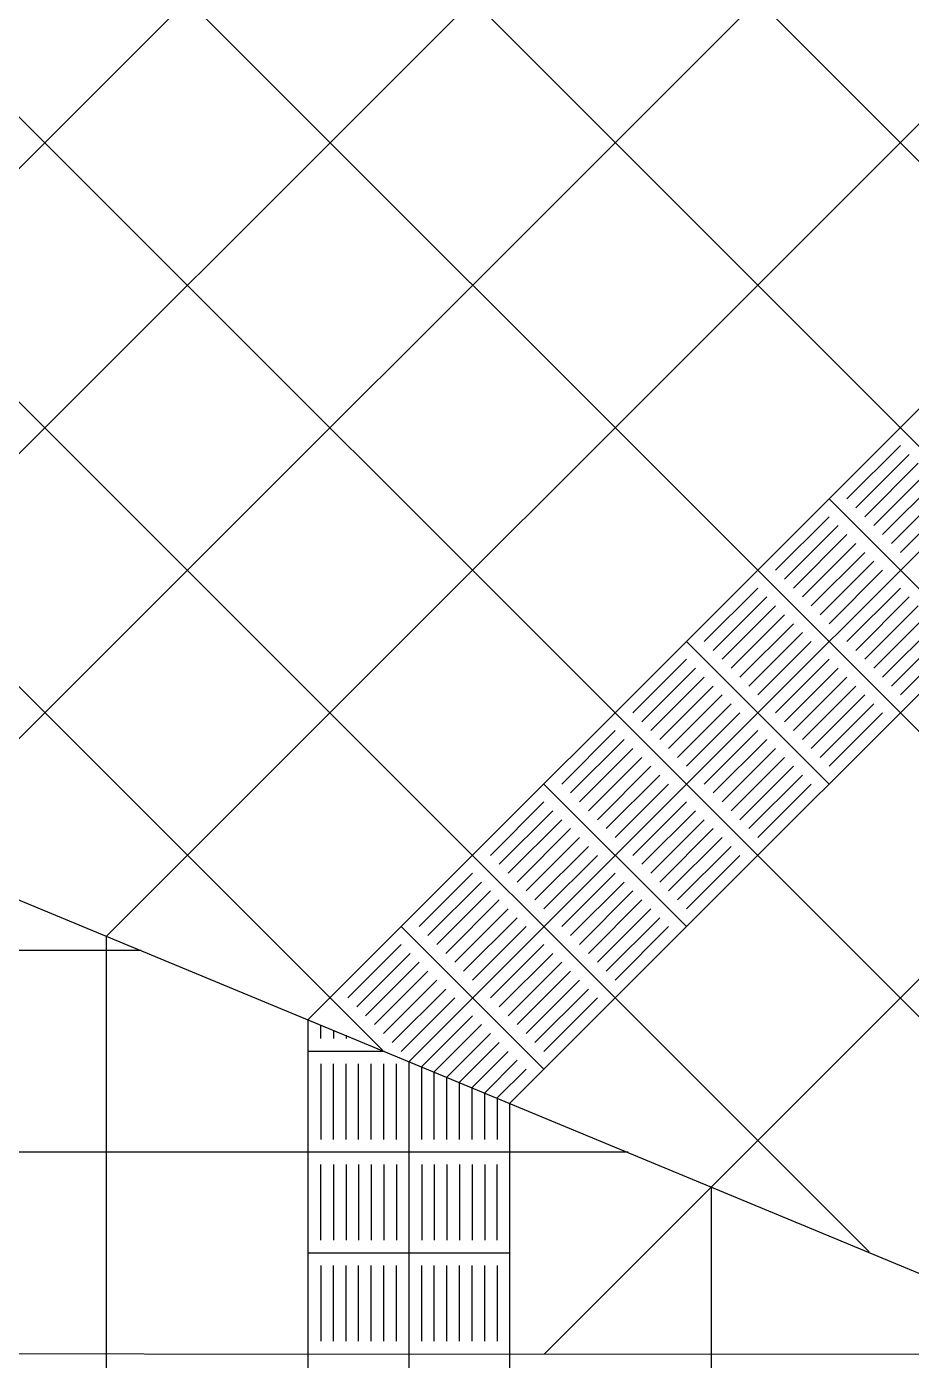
# Model space of a CAD drawing. Header units: inches. Extents: x -309 to 190, y -1585 to -1350.
# Drawn here: x -270.89 to -269.136, y -1379.541 to -1376.895 of the extents above; entities that cross this region are included whole.
import ezdxf

# ---------------------------------------------------------------- set-up
doc = ezdxf.new("R2010")
doc.units = ezdxf.units.IN
doc.header["$MEASUREMENT"] = 0
for name, color, linetype in [('CIEGOS', 9, 'CONTINUOUS'), ('DET', 9, 'CONTINUOUS'), ('NO VIDENTES', 9, 'CONTINUOUS'), ('V2', 9, 'CONTINUOUS')]:
    doc.layers.add(name, color=color, linetype=linetype)

msp = doc.modelspace()

# ---------------------------------------------------------------- linework, layer by layer
at = {"layer": 'CIEGOS'}
for points in [[(-270.3318467022023, -1378.865427890334), (-265.1545881379425, -1373.688169326073)], [(-269.931846175984, -1379.031112789064), (-264.9889027129932, -1374.088169326074)], [(-270.3318655853454, -1415.831663356713), (-270.3318467022023, -1378.865427890334)], [(-269.9318654978615, -1415.665791797759), (-269.931846175984, -1379.031112789064)]]:
    msp.add_lwpolyline(points, dxfattribs=at)
at = {"layer": 'DET'}
for p, q in [((-271.1318459138261, -1378.534056252059), (-265.4859589878408, -1372.888169326073)), ((-270.7318460012122, -1378.699741764394), (-265.3202735628915, -1373.288169326074))]:
    msp.add_line(p, q, dxfattribs=at)
for points in [[(-271.9318467842968, -1378.202686272631), (-265.8173298377394, -1372.088169326074)], [(-271.5318458264403, -1378.368370739724), (-265.6516444127901, -1372.488169326073)], [(-270.1318461371934, -1378.948270037799), (-265.0717454254677, -1373.888169326074)], [(-269.8632172880404, -1379.52816932607), (-264.8232172880439, -1374.488169326073)], [(-269.8632172880404, -1379.52816932607), (-264.8232172880439, -1374.488169326073)], [(-267.7432172880386, -1378.539540175967), (-271.2974835678588, -1374.985273896147)], [(-268.0260600005124, -1378.82238288844), (-271.5136712010367, -1375.334771687916)], [(-268.3089027129861, -1379.105225600914), (-271.71390507817, -1375.70022323573)], [(-268.5917454254599, -1379.388068313388), (-271.8974228161201, -1376.082390922728)], [(-269.2192096130577, -1379.326289550737), (-272.0632418053301, -1376.482257358465)], [(-270.1848836118479, -1378.926300976895), (-272.2101025402751, -1376.901082048467)], [(-269.2988663610567, -1377.83241332359), (-269.0160236485822, -1378.115256036065)], [(-268.7331959581392, -1379.529518846067), (-272.4719094189957, -1377.978999721928)], [(-269.2975017014687, -1377.996802765452), (-269.2975275738129, -1377.996802765452)], [(-269.5817090735304, -1378.115256036064), (-269.2988663610559, -1378.398098748539)], [(-269.5803444139424, -1378.279645477925), (-269.5803702862865, -1378.279645477925)], [(-269.8645517860041, -1378.398098748538), (-269.5817090735295, -1378.680941461012)], [(-269.8631871264161, -1378.562488190399), (-269.8632129987602, -1378.562488190399)], [(-270.7318656728296, -1415.997534915667), (-270.7318460012122, -1378.699741764394)], [(-270.1473944984777, -1378.680941461011), (-269.8645517860032, -1378.963784173486)], [(-270.6632237346689, -1378.72816932607), (-272.5618464381418, -1378.72816932607)], [(-270.1460298388897, -1378.845330902873), (-270.1460557112339, -1378.845330902873)], [(-270.3318461216895, -1378.928169431554), (-270.1803726877856, -1378.928169431554)], [(-270.1318652354053, -1415.748727412327), (-270.131845976513, -1378.948269877119)], [(-269.6975221502332, -1379.12816932607), (-272.5818464381423, -1379.12816932607)], [(-269.5318654103776, -1415.499920238806), (-269.531846516054, -1379.196798554083)], [(-270.331846543626, -1379.328169431554), (-269.9318465436259, -1379.328169431554)], [(-268.733163823308, -1379.529486711235), (-272.5818464381423, -1379.52816932607)]]:
    msp.add_lwpolyline(points, dxfattribs=at)
at = {"layer": 'NO VIDENTES'}
for p, q in [((-269.2635195534256, -1377.832405037321), (-269.1574534789711, -1377.726338962867)), ((-269.1397757998957, -1377.744016641943), (-269.2458418743499, -1377.850082716397)), ((-269.1220981208198, -1377.761694321018), (-269.2281641952741, -1377.867760395473)), ((-269.104420441744, -1377.779372000094), (-269.2104865161984, -1377.885438074548)), ((-269.0867427626683, -1377.79704967917), (-269.1928088371228, -1377.903115753624)), ((-269.0690650835927, -1377.814727358246), (-269.1751311580469, -1377.9207934327)), ((-269.0513874045168, -1377.832405037321), (-269.1574534789711, -1377.938471111776)), ((-269.2988748351758, -1377.867760319072), (-269.4049409096301, -1377.973826393526)), ((-269.3872632305547, -1377.991504072602), (-269.2811971561003, -1377.885437998147)), ((-269.3695855514789, -1378.009181751677), (-269.2635194770244, -1377.903115677223)), ((-269.351907872403, -1378.026859430753), (-269.2458417979487, -1377.920793356299)), ((-269.3342301933274, -1378.044537109829), (-269.2281641188729, -1377.938471035375)), ((-269.3165525142517, -1378.062214788905), (-269.2104864397972, -1377.95614871445)), ((-269.2988748351758, -1378.07989246798), (-269.1928087607214, -1377.973826393526)), ((-269.5463622658992, -1378.115247749795), (-269.4402961914448, -1378.009181675341)), ((-269.2635195533603, -1378.115247749796), (-269.1574534789058, -1378.009181675342)), ((-269.4226185123694, -1378.026859354416), (-269.5286845868236, -1378.132925428871)), ((-269.2458418742845, -1378.132925428872), (-269.13977579983, -1378.026859354417)), ((-269.4049408332935, -1378.044537033492), (-269.5110069077478, -1378.150603107946)), ((-269.3872631542177, -1378.062214712568), (-269.4933292286721, -1378.168280787022)), ((-269.2281641952086, -1378.150603107947), (-269.1220981207544, -1378.044537033493)), ((-269.210486516133, -1378.168280787023), (-269.1044204416785, -1378.062214712569)), ((-269.369585475142, -1378.079892391643), (-269.4756515495965, -1378.185958466098)), ((-269.1928088370573, -1378.185958466099), (-269.0867427626029, -1378.079892391645)), ((-269.3519077960664, -1378.097570070719), (-269.4579738705206, -1378.203636145174)), ((-269.3342301169905, -1378.115247749795), (-269.4402961914448, -1378.22131382425)), ((-269.1751311579815, -1378.203636145175), (-269.069065083527, -1378.09757007072)), ((-269.0513874044514, -1378.115247749796), (-269.1574534789058, -1378.22131382425)), ((-269.5817175476495, -1378.150603031545), (-269.6877836221038, -1378.256669106)), ((-269.6701059430284, -1378.274346785075), (-269.5640398685739, -1378.168280710621)), ((-269.298874835175, -1378.150603031611), (-269.4049409096291, -1378.256669106065)), ((-269.2811971560991, -1378.168280710687), (-269.3872632305533, -1378.274346785141)), ((-269.6524282639525, -1378.292024464151), (-269.5463621894981, -1378.185958389697)), ((-269.2635194770232, -1378.185958389762), (-269.3695855514777, -1378.292024464217)), ((-269.6347505848767, -1378.309702143227), (-269.5286845104224, -1378.203636068773)), ((-269.617072905801, -1378.327379822303), (-269.5110068313466, -1378.221313747848)), ((-269.2458417979476, -1378.203636068838), (-269.3519078724021, -1378.309702143292)), ((-269.228164118872, -1378.221313747914), (-269.3342301933262, -1378.327379822368)), ((-269.5993952267254, -1378.345057501378), (-269.4933291522709, -1378.238991426924)), ((-269.2104864397961, -1378.23899142699), (-269.3165525142504, -1378.345057501444)), ((-269.5817175476495, -1378.362735180454), (-269.4756514731951, -1378.256669106)), ((-269.298874835175, -1378.36273518052), (-269.1928087607205, -1378.256669106065)), ((-269.8292049783729, -1378.398090462269), (-269.7231389039184, -1378.292024387814)), ((-269.546362265834, -1378.39809046227), (-269.4402961913795, -1378.292024387816)), ((-269.705461224843, -1378.30970206689), (-269.8115272992973, -1378.415768141344)), ((-269.6877835457672, -1378.327379745966), (-269.7938496202214, -1378.43344582042)), ((-269.5286845867581, -1378.415768141346), (-269.4226185123036, -1378.309702066891)), ((-269.5110069076823, -1378.433445820421), (-269.404940833228, -1378.327379745967)), ((-269.6701058666913, -1378.345057425041), (-269.7761719411458, -1378.451123499496)), ((-269.4933292286066, -1378.451123499497), (-269.3872631541522, -1378.345057425043)), ((-269.6524281876157, -1378.362735104117), (-269.7584942620701, -1378.468801178572)), ((-269.63475050854, -1378.380412783193), (-269.7408165829943, -1378.486478857647)), ((-269.475651549531, -1378.468801178573), (-269.3695854750765, -1378.362735104118)), ((-269.4579738704551, -1378.486478857649), (-269.3519077960007, -1378.380412783194)), ((-269.6170728294642, -1378.398090462269), (-269.7231389039184, -1378.504156536723)), ((-269.334230116925, -1378.39809046227), (-269.4402961913795, -1378.504156536724)), ((-269.8645602601232, -1378.433445744019), (-269.9706263345774, -1378.539511818473)), ((-269.5817175476486, -1378.433445744084), (-269.6877836221029, -1378.539511818539)), ((-269.952948655502, -1378.557189497549), (-269.8468825810476, -1378.451123423095)), ((-269.5640398685728, -1378.45112342316), (-269.670105943027, -1378.557189497614)), ((-269.9352709764262, -1378.574867176625), (-269.8292049019717, -1378.46880110217)), ((-269.9175932973503, -1378.592544855701), (-269.8115272228961, -1378.486478781246)), ((-269.5463621894969, -1378.468801102236), (-269.6524282639514, -1378.57486717669)), ((-269.5286845104213, -1378.486478781312), (-269.6347505848757, -1378.592544855766)), ((-269.8999156182747, -1378.610222534776), (-269.7938495438202, -1378.504156460322)), ((-269.5110068313456, -1378.504156460387), (-269.6170729057999, -1378.610222534842)), ((-269.882237939199, -1378.627900213852), (-269.7761718647446, -1378.521834139398)), ((-269.8645602601232, -1378.645577892928), (-269.7584941856687, -1378.539511818474)), ((-269.4933291522698, -1378.521834139463), (-269.599395226724, -1378.627900213917)), ((-269.5817175476486, -1378.645577892993), (-269.4756514731941, -1378.539511818539)), ((-270.1120476908466, -1378.680933174742), (-270.0059816163921, -1378.574867100288)), ((-269.9883039373167, -1378.592544779364), (-270.0943700117709, -1378.698610853818)), ((-269.8292049783077, -1378.680933174744), (-269.7231389038531, -1378.574867100289)), ((-269.8115272992318, -1378.698610853819), (-269.7054612247773, -1378.592544779365)), ((-269.9706262582408, -1378.61022245844), (-270.0766923326951, -1378.716288532894)), ((-269.7938496201559, -1378.716288532895), (-269.6877835457017, -1378.61022245844)), ((-269.952948579165, -1378.627900137515), (-270.0590146536194, -1378.73396621197)), ((-269.9352709000893, -1378.645577816591), (-270.0413369745438, -1378.751643891045)), ((-269.7761719410803, -1378.733966211971), (-269.6701058666258, -1378.627900137516)), ((-269.7584942620046, -1378.751643891046), (-269.6524281875502, -1378.645577816592)), ((-269.9175932210137, -1378.663255495667), (-270.0236592954679, -1378.769321570121)), ((-269.7408165829288, -1378.769321570122), (-269.6347505084743, -1378.663255495668)), ((-269.8999155419378, -1378.680933174743), (-270.0059816163921, -1378.786999249197)), ((-269.6170728293987, -1378.680933174744), (-269.7231389038531, -1378.786999249198)), ((-270.1474029725968, -1378.716288456493), (-270.2534690470511, -1378.822354530947)), ((-269.8645602601223, -1378.716288456558), (-269.9706263345766, -1378.822354531013)), ((-270.2357913679757, -1378.840032210023), (-270.1297252935212, -1378.733966135568)), ((-270.2181136888999, -1378.857709889099), (-270.1120476144454, -1378.751643814644)), ((-269.8468825810464, -1378.733966135634), (-269.9529486555007, -1378.840032210088)), ((-269.8292049019705, -1378.75164381471), (-269.9352709764251, -1378.857709889164)), ((-270.200436009824, -1378.875387568174), (-270.0943699353697, -1378.76932149372)), ((-269.811527222895, -1378.769321493785), (-269.9175932973494, -1378.87538756824)), ((-270.1827583307484, -1378.89306524725), (-270.0766922562939, -1378.786999172796)), ((-270.1650806516727, -1378.910742926326), (-270.0590145772182, -1378.804676851872)), ((-269.7938495438193, -1378.786999172861), (-269.8999156182736, -1378.893065247315)), ((-269.7761718647434, -1378.804676851937), (-269.8822379391977, -1378.910742926391)), ((-270.1474029725968, -1378.928420605401), (-270.0413368981424, -1378.822354530947)), ((-269.8645602601223, -1378.928420605467), (-269.7584941856678, -1378.822354531013)), ((-270.1068580135509, -1378.95861969711), (-270.0059816163268, -1378.857709812763)), ((-270.3068580135973, -1378.903169604908), (-270.3068580135973, -1378.875778370858)), ((-270.2818580000971, -1378.886133542229), (-270.2818580000971, -1378.903169604908)), ((-270.0818815566104, -1378.968965111198), (-269.988303937251, -1378.875387491838)), ((-270.256857986597, -1378.8964887136), (-270.256857986597, -1378.903169604908)), ((-270.0568814205818, -1378.979320333321), (-269.9706262581754, -1378.893065170914)), ((-270.0318579730504, -1378.989685211223), (-269.9529485790995, -1378.91074284999)), ((-270.0068579595502, -1379.000040382594), (-269.9352709000239, -1378.928420529066)), ((-270.3068580135973, -1378.953169523861), (-270.3068580135973, -1379.103169604862)), ((-270.2818580000971, -1379.103169604862), (-270.2818580000971, -1378.953169523861)), ((-270.256857986597, -1379.103169604862), (-270.256857986597, -1378.953169523861)), ((-270.2318579730968, -1379.103169604862), (-270.2318579730968, -1378.953169523861)), ((-270.2068579595966, -1379.103169604862), (-270.2068579595966, -1378.953169523861)), ((-270.1818579460964, -1379.103169604862), (-270.1818579460964, -1378.953169523861)), ((-270.1568579325963, -1379.103169604862), (-270.1568579325963, -1378.953169523861)), ((-270.1068580135509, -1379.103169604862), (-270.1068580135509, -1378.95861969711)), ((-269.98185794605, -1379.010395553965), (-269.917593220948, -1378.946098208142)), ((-269.8999155418724, -1378.963775887217), (-269.9568808764681, -1379.020741221813)), ((-270.0818580000507, -1379.103169604862), (-270.0818580000507, -1378.968974868481)), ((-270.0568579865505, -1379.103169604862), (-270.0568579865505, -1378.979330039852)), ((-270.0318579730504, -1379.103169604862), (-270.0318579730504, -1378.989685211223)), ((-270.0068579595502, -1379.103169604862), (-270.0068579595502, -1379.000040382594)), ((-269.98185794605, -1379.103169604862), (-269.98185794605, -1379.010395553965)), ((-269.9568579325498, -1379.020750725336), (-269.9568579325498, -1379.103169604862)), ((-270.3068584355337, -1379.303169604908), (-270.3068584355337, -1379.153169523907)), ((-270.2818584220336, -1379.153169523907), (-270.2818584220336, -1379.303169604908)), ((-270.2568584085334, -1379.153169523907), (-270.2568584085334, -1379.303169604908)), ((-270.2318583950332, -1379.153169523907), (-270.2318583950332, -1379.303169604908)), ((-270.206858381533, -1379.153169523907), (-270.206858381533, -1379.303169604908)), ((-270.1818583680329, -1379.153169523907), (-270.1818583680329, -1379.303169604908)), ((-270.1568583545327, -1379.153169523907), (-270.1568583545327, -1379.303169604908)), ((-270.1068584354873, -1379.153169523907), (-270.1068584354873, -1379.303169604908)), ((-270.0818584219871, -1379.153169523907), (-270.0818584219871, -1379.303169604908)), ((-270.0568584084869, -1379.153169523907), (-270.0568584084869, -1379.303169604908)), ((-270.0318583949868, -1379.153169523907), (-270.0318583949868, -1379.303169604908)), ((-270.0068583814866, -1379.153169523907), (-270.0068583814866, -1379.303169604908)), ((-269.9818583679864, -1379.153169523907), (-269.9818583679864, -1379.303169604908)), ((-269.9568583544863, -1379.303169604908), (-269.9568583544863, -1379.153169523907)), ((-270.3068584355337, -1379.353169523861), (-270.3068584355337, -1379.503169604862)), ((-270.2818584220336, -1379.503169604862), (-270.2818584220336, -1379.353169523861)), ((-270.2568584085334, -1379.503169604862), (-270.2568584085334, -1379.353169523861)), ((-270.2318583950332, -1379.503169604862), (-270.2318583950332, -1379.353169523861)), ((-270.206858381533, -1379.503169604862), (-270.206858381533, -1379.353169523861)), ((-270.1818583680329, -1379.503169604862), (-270.1818583680329, -1379.353169523861)), ((-270.1568583545327, -1379.503169604862), (-270.1568583545327, -1379.353169523861)), ((-270.1068584354873, -1379.503169604862), (-270.1068584354873, -1379.353169523861)), ((-270.0818584219871, -1379.503169604862), (-270.0818584219871, -1379.353169523861)), ((-270.0568584084869, -1379.503169604862), (-270.0568584084869, -1379.353169523861)), ((-270.0318583949868, -1379.503169604862), (-270.0318583949868, -1379.353169523861)), ((-270.0068583814866, -1379.503169604862), (-270.0068583814866, -1379.353169523861)), ((-269.9818583679864, -1379.503169604862), (-269.9818583679864, -1379.353169523861)), ((-269.9568583544863, -1379.353169523861), (-269.9568583544863, -1379.503169604862))]:
    msp.add_line(p, q, dxfattribs=at)
at = {"layer": 'V2'}
for points in [[(-272.7318464381424, -1415.40816932607, 0.4142135623730939), (-264.7318464381424, -1423.40816932607), (-172.7318464381422, -1423.40816932607, 0.4142135623730935), (-164.7318464381422, -1415.40816932607), (-164.7318464381423, -1390.481892998531, 0.3305831302782926), (-171.8368601467755, -1380.910108714878), (-202.5175226818392, -1371.630741899148, 0.0735579884408095), (-204.8335117149331, -1371.28816932607), (-264.7318464381426, -1371.288169326074, 0.4142135623730774), (-272.7318464381422, -1379.288169326074)], [(-272.5818464381423, -1415.40816932607, 0.4142135623730948), (-264.7318464381424, -1423.25816932607), (-172.7318464381422, -1423.25816932607, 0.4142135623730935), (-164.8818464381422, -1415.40816932607), (-164.8818464381423, -1390.481892998531, 0.330583130278294), (-171.8802849411459, -1381.053685479132), (-202.5609474762095, -1371.774318663402, 0.0735579884408104), (-204.8335117149331, -1371.43816932607), (-264.7318464381426, -1371.438169326074, 0.4142135623730767), (-272.5818464381423, -1379.288169326074)]]:
    msp.add_lwpolyline(points, format="xyb", close=True, dxfattribs=at)

doc.saveas('drawing.dxf')
